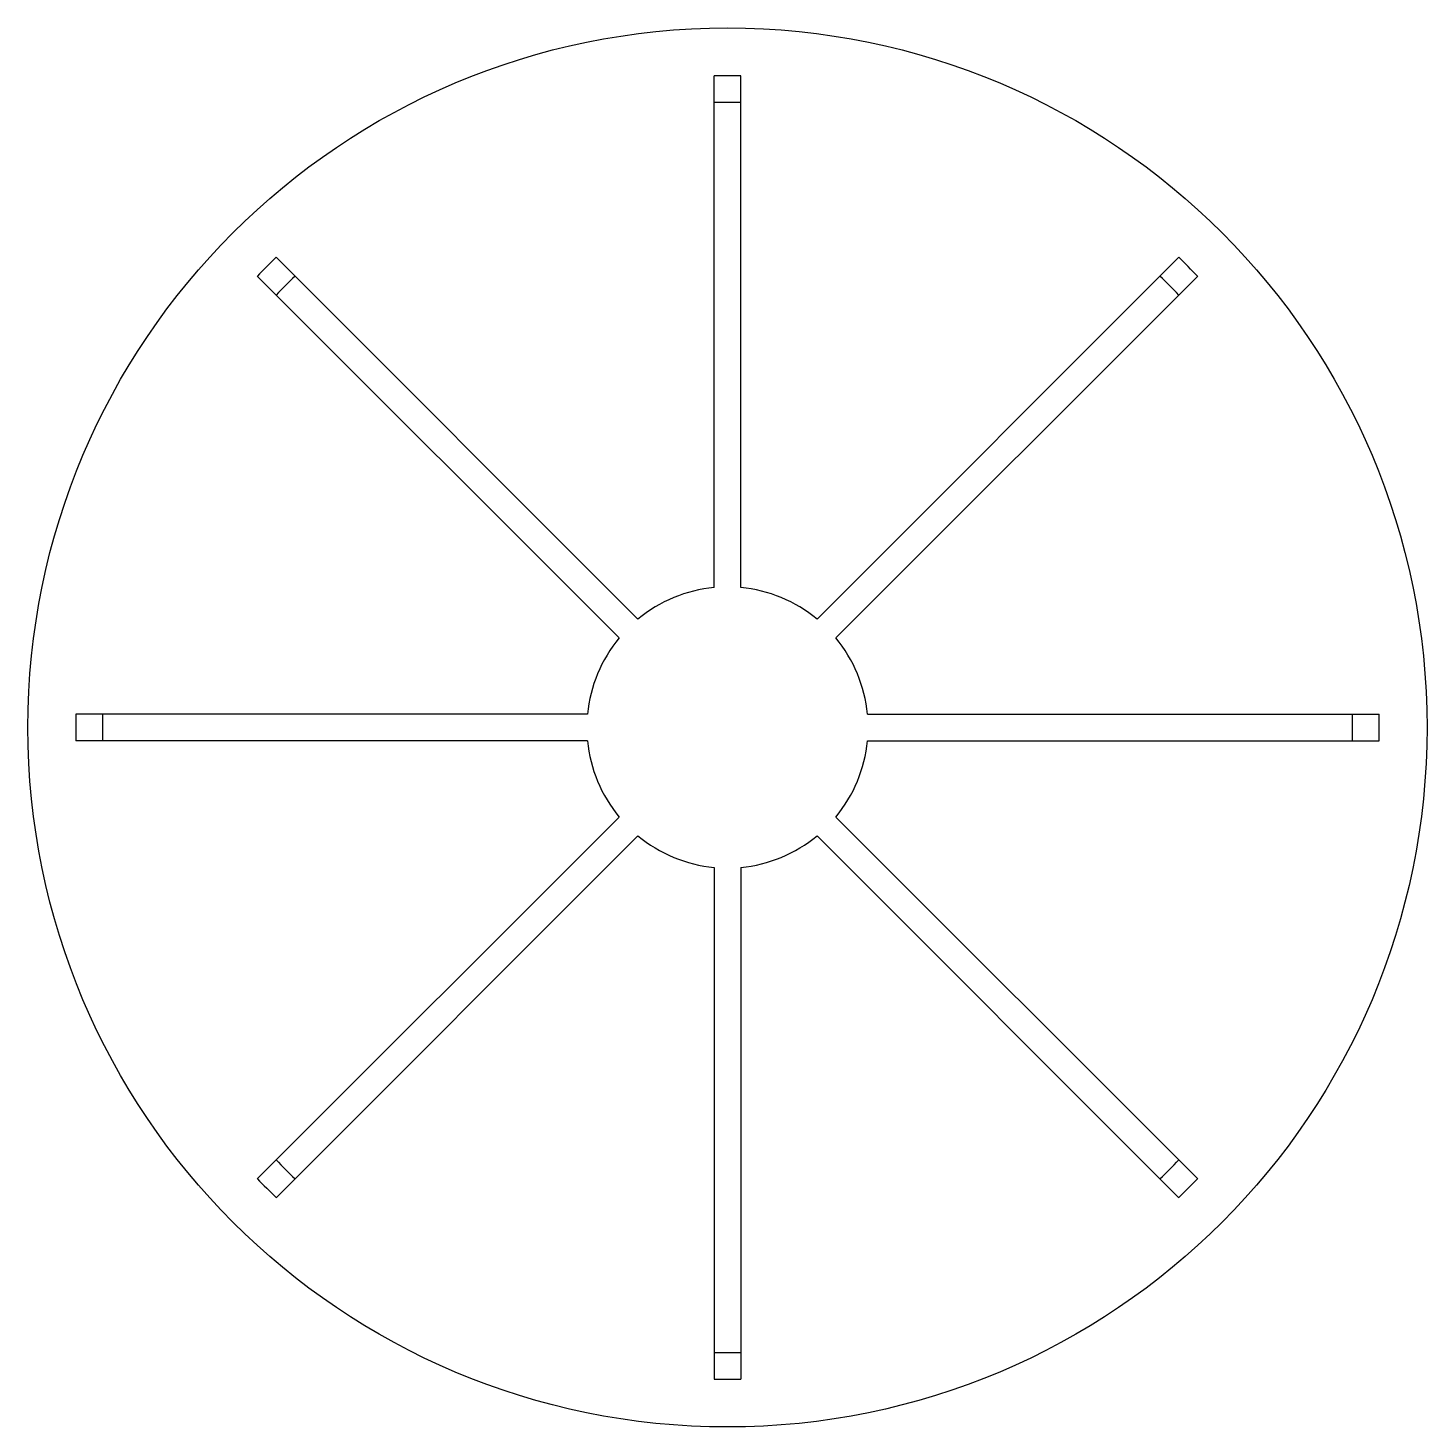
# Model space of a CAD drawing. Header units: millimetres. Extents: x -10131.42 to -10130.37, y -180.61 to -179.56.
import ezdxf

# ---------------------------------------------------------------- set-up
doc = ezdxf.new("R2010")
doc.units = ezdxf.units.MM
doc.layers.add('Tub_água_reservatórios', color=3, linetype='Continuous')

msp = doc.modelspace()

# ---------------------------------------------------------------- linework, layer by layer
at = {"layer": 'Tub_água_reservatórios', "color": 1}
for p, q in [((-10130.9048, -179.9755), (-10130.9048, -179.5915)), ((-10130.8848, -179.9755), (-10130.8848, -179.5915)), ((-10130.962, -179.9992), (-10131.2335, -179.7276)), ((-10130.8276, -179.9992), (-10130.556, -179.7276)), ((-10130.9761, -180.0133), (-10131.2477, -179.7418)), ((-10130.8134, -180.0133), (-10130.5419, -179.7418)), ((-10130.9998, -180.0705), (-10131.3838, -180.0705)), ((-10130.7897, -180.0705), (-10130.4057, -180.0705)), ((-10130.9998, -180.0905), (-10131.3838, -180.0905)), ((-10130.7897, -180.0905), (-10130.4057, -180.0905)), ((-10130.9761, -180.1477), (-10131.2477, -180.4193)), ((-10130.8134, -180.1477), (-10130.5419, -180.4193)), ((-10130.962, -180.1619), (-10131.2335, -180.4334)), ((-10130.8276, -180.1619), (-10130.556, -180.4334)), ((-10130.9048, -180.1856), (-10130.9048, -180.5696)), ((-10130.8848, -180.1856), (-10130.8848, -180.5696))]:
    msp.add_line(p, q, dxfattribs=at)
at = {"layer": 'Tub_água_reservatórios'}
msp.add_circle((-10130.8948, -180.0805), 0.525, dxfattribs=at)
at = {"layer": 'Tub_água_reservatórios', "color": 1}
for radius, start, end in [(0.4891, 88.8283, 91.1717), (0.4691, 88.7784, 91.2216), (0.4891, 133.8283, 136.1717), (0.4891, 43.8283, 46.1717), (0.4691, 133.7784, 136.2216), (0.4691, 43.7784, 46.2216), (0.1055, 95.4374, 129.5626), (0.1055, 50.4374, 84.5626), (0.1055, 140.4374, 174.5626), (0.1055, 5.4374, 39.5626), (0.4891, 178.8283, 181.1717), (0.4691, 178.7784, 181.2216), (0.4691, 358.7784, 1.2216), (0.4891, 358.8283, 1.1717), (0.1055, 185.4374, 219.5626), (0.1055, 320.4374, 354.5626), (0.1055, 230.4374, 264.5626), (0.1055, 275.4374, 309.5626), (0.4691, 223.7784, 226.2216), (0.4691, 313.7784, 316.2216), (0.4891, 223.8283, 226.1717), (0.4891, 313.8283, 316.1717), (0.4691, 268.7784, 271.2216), (0.4891, 268.8283, 271.1717)]:
    msp.add_arc((-10130.8948, -180.0805), radius, start, end, dxfattribs=at)

doc.saveas('drawing.dxf')
